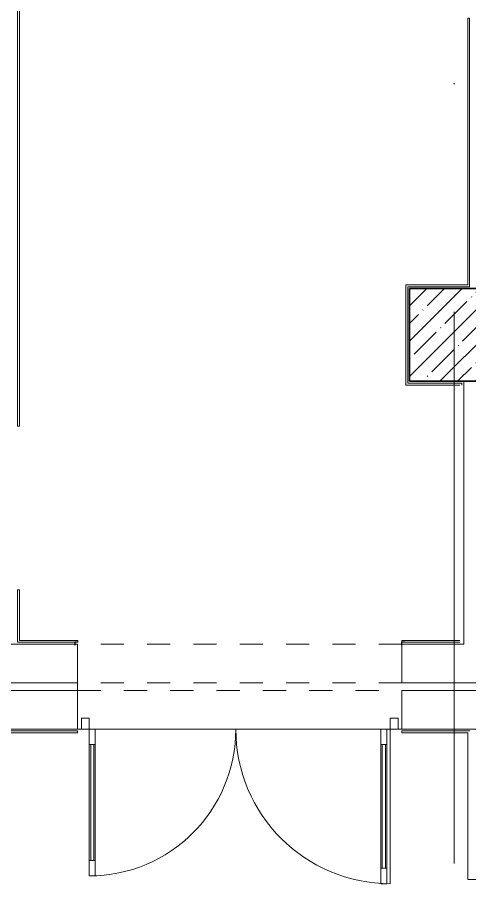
# Model space of a CAD drawing. Header units: millimetres. Extents: x 5993 to 95364, y 94667 to 143522.
# Drawn here: x 45650.4 to 45888.8, y 119513.8 to 119970 of the extents above; entities that cross this region are included whole.
import ezdxf

# ---------------------------------------------------------------- set-up
doc = ezdxf.new("R2010")
doc.units = ezdxf.units.MM
doc.linetypes.add('50_200_ШТРИХ_1Т_ш5_п1_п1_', pattern=[1400, 1000, -200, 0, -200])
doc.linetypes.add('Штрих короткий', pattern=[300, 150, -150])
for name, color, linetype, lineweight in [('0-2', 7, 'Continuous', 9), ('S-GRID-____-OTLN-1', 7, '50_200_ШТРИХ_1Т_ш5_п1_п1_', 9), ('Двери', 7, 'Continuous', 9), ('Несущие колонны', 7, 'Continuous', 9), ('Несущие колонны-1', 7, 'Continuous', 35), ('Обобщенные модели', 7, 'Continuous', 9), ('Перекрытия', 7, 'Continuous', 9), ('Перемычка-1', 7, 'Штрих короткий', 9), ('Стены', 7, 'Continuous', 9), ('Стены-1', 7, 'Continuous', 13), ('Элементы узлов', 7, 'Continuous', 9)]:
    doc.layers.add(name, color=color, linetype=linetype, lineweight=lineweight)

# ---------------------------------------------------------------- blocks, each defined once
blk = doc.blocks.new('Проем_Дверь_Прямоугольный - 2100х2400h_дверные проемы-26809651-АИ2_01_План напольных покрытий и плинтусов 1го этажа _Часть 1_')
at = {"layer": 'Перемычка-1'}
for p, q in [((1050, 125), (-1050, 125)), ((1050, -125), (-1050, -125))]:
    blk.add_line(p, q, dxfattribs=at)
blk = doc.blocks.new('BSC_Колонна _Прямоугольная - 600х600-V97-АИ2_01_План напольных покрытий и плинтусов 1го этажа _Часть 1_')
at = {"layer": 'Несущие колонны'}
h = blk.add_hatch(dxfattribs=at)
h.set_pattern_fill('FP_130', color=256, style=0, pattern_type=2)
h.set_pattern_definition([(45, (-52200, -71900), (-114.04925, 114.04925), []), (45, (-52085.95, -71900), (-114.04925, 114.04925), [201.613, -40.323, 3.353, -36.97])])
h.paths.add_polyline_path([(-300, -300), (300, -300), (300, 300), (-300, 300)], flags=0)
at = {"layer": 'Несущие колонны-1'}
for p, q in [((300, 300), (-300, 300)), ((-300, 300), (-300, -300)), ((300, -300), (300, 300)), ((-300, -300), (300, -300))]:
    blk.add_line(p, q, dxfattribs=at)
blk = doc.blocks.new('Дверь_Витражная_СКБ_2Ст2 - ДВВ_ДАО_СОШ_Коридор_отсек-33467899-АИ2_01_План напольных покрытий и плинтусов 1го этажа _Часть 1_')
at = {"layer": 'Двери'}
for p, q in [((-975, -985), (-975, -35)), ((975, -1035), (975, -35))]:
    blk.add_line(p, q, dxfattribs=at)
for centre, radius, start, end in [((-975, -35), 950, 270, 0), ((975, -35), 1000, 180, 270)]:
    blk.add_arc(centre, radius, start, end, dxfattribs=at)
at = {"layer": 'Элементы узлов'}
for p, q in [((-1025, -35), (-1025, 35)), ((-1025, 35), (-975, 35)), ((-975, 35), (-1025, 35)), ((-1025, 35), (-1025, -35)), ((-975, 35), (-975, -35)), ((-975, -35), (-975, 35)), ((1025, 35), (975, 35)), ((975, 35), (975, -35)), ((1025, 35), (975, 35)), ((975, 35), (975, -35)), ((1025, -35), (1025, 35)), ((1025, -35), (1025, 35)), ((-975, -35), (-1025, -35)), ((-1025, -35), (-975, -35)), ((-935, -35), (-975, -35)), ((-975, -985), (-975, -35)), ((-935, -35), (-975, -35)), ((-975, -35), (-975, -985)), ((-935, -985), (-935, -35)), ((-935, -985), (-935, -35)), ((913, -35), (953, -35)), ((913, -1035), (913, -35)), ((913, -35), (913, -1035)), ((953, -35), (913, -35)), ((953, -1035), (953, -35)), ((953, -1035), (953, -35)), ((975, -35), (1025, -35)), ((975, -35), (1025, -35)), ((-975, -135), (-935, -135)), ((-965, -885), (-965, -135)), ((-945, -885), (-945, -135)), ((953, -135), (913, -135)), ((923, -935), (923, -135)), ((943, -935), (943, -135)), ((-975, -885), (-935, -885)), ((953, -935), (913, -935)), ((-975, -985), (-935, -985)), ((-975, -985), (-935, -985)), ((953, -1035), (913, -1035)), ((913, -1035), (953, -1035))]:
    blk.add_line(p, q, dxfattribs=at)

msp = doc.modelspace()

# ---------------------------------------------------------------- linework, layer by layer
at = {"layer": 'S-GRID-____-OTLN-1', "color": 251, "ltscale": 0.6, "true_color": 0x636466}
msp.add_line((45880.62, 121495.1), (45880.62, 119524.33), dxfattribs=at)
at = {"layer": 'Обобщенные модели'}
for p, q in [((45682.26, 119641.06), (45680.63, 119641.06)), ((45680.63, 119641.06), (45680.63, 119639.43)), ((45680.79, 119639.43), (45680.79, 119640.9)), ((45680.79, 119640.9), (45682.26, 119640.9)), ((45682.26, 119640.9), (45682.26, 119641.06)), ((45854.49, 119641.06), (45852.86, 119641.06)), ((45852.86, 119641.06), (45852.86, 119639.43)), ((45853.03, 119639.43), (45853.03, 119640.9)), ((45853.03, 119640.9), (45854.49, 119640.9)), ((45854.49, 119640.9), (45854.49, 119641.06)), ((45680.63, 119639.43), (45680.79, 119639.43)), ((45852.86, 119639.43), (45853.03, 119639.43))]:
    msp.add_line(p, q, dxfattribs=at)
at = {"layer": 'Перекрытия'}
for p, q in [((45682.1, 119619.57), (45682.1, 119615.5)), ((45682.1, 119595.15), (45853.03, 119595.15))]:
    msp.add_line(p, q, dxfattribs=at)
at = {"layer": 'Стены'}
for p, q in [((45650.51, 119754.69), (45650.51, 120181.36)), ((45651.49, 120182.34), (45651.49, 119754.69)), ((45887.7, 119829.08), (45887.7, 119969.57)), ((45888.68, 119969.57), (45887.7, 119969.57)), ((45888.68, 119969.57), (45888.68, 119828.1)), ((45855.14, 119829.08), (45887.7, 119829.08)), ((45855.14, 119776.34), (45855.14, 119829.08)), ((45888.68, 119828.1), (45856.12, 119828.1)), ((45856.12, 119828.1), (45856.12, 119777.31)), ((45856.12, 119777.31), (45884.61, 119777.31)), ((45884.61, 119776.34), (45884.61, 119777.31)), ((45883.63, 119776.34), (45855.14, 119776.34)), ((45651.49, 119754.69), (45650.51, 119754.69)), ((45650.51, 119640.9), (45650.51, 119668.41)), ((45651.49, 119668.41), (45650.51, 119668.41)), ((45651.49, 119668.41), (45651.49, 119641.87)), ((45680.63, 119640.9), (45650.51, 119640.9)), ((45651.49, 119641.87), (45682.18, 119641.87)), ((45682.18, 119641.87), (45682.18, 119641.05)), ((45853.03, 119641.87), (45883.63, 119641.87)), ((45853.03, 119641.87), (45853.03, 119641.06)), ((45883.63, 119640.9), (45854.49, 119640.9)), ((45548.77, 119594.17), (45682.1, 119594.17)), ((45682.1, 119594.17), (45682.1, 119593.2)), ((45853.03, 119594.17), (45888.84, 119594.17)), ((45853.03, 119594.17), (45853.03, 119593.2)), ((45682.1, 119593.2), (45549.75, 119593.2)), ((45887.86, 119593.2), (45853.03, 119593.2)), ((45887.86, 119515.87), (45887.86, 119593.2)), ((46123.59, 119515.87), (45887.86, 119515.87))]:
    msp.add_line(p, q, dxfattribs=at)
at = {"layer": 'Стены-1'}
for p, q in [((45885.59, 119778.29), (45885.59, 119639.92)), ((45682.1, 119639.92), (45503.03, 119639.92)), ((45682.1, 119619.57), (45682.1, 119639.92)), ((45885.59, 119639.92), (45853.03, 119639.92)), ((45853.03, 119639.92), (45853.03, 119619.57)), ((45503.03, 119619.57), (45682.1, 119619.57)), ((45853.03, 119619.57), (45885.59, 119619.57)), ((45885.59, 119619.57), (45905.93, 119619.57)), ((45682.1, 119615.5), (45547.79, 119615.5)), ((45682.1, 119595.15), (45682.1, 119615.5)), ((45910, 119615.5), (45853.03, 119615.5)), ((45853.03, 119615.5), (45853.03, 119595.15)), ((45547.79, 119595.15), (45682.1, 119595.15)), ((45853.03, 119595.15), (45910, 119595.15))]:
    msp.add_line(p, q, dxfattribs=at)

# ---------------------------------------------------------------- block references
at = {"layer": '0-2', "xscale": 0.08139549610658335, "yscale": 0.08139549610658335, "zscale": 0.08139549610658335}
for name, p in [('BSC_Колонна _Прямоугольная - 600х600-V97-АИ2_01_План напольных покрытий и плинтусов 1го этажа _Часть 1_', (45881.52, 119802.71)), ('Проем_Дверь_Прямоугольный - 2100х2400h_дверные проемы-26809651-АИ2_01_План напольных покрытий и плинтусов 1го этажа _Часть 1_', (45767.56, 119629.74)), ('Дверь_Витражная_СКБ_2Ст2 - ДВВ_ДАО_СОШ_Коридор_отсек-33467899-АИ2_01_План напольных покрытий и плинтусов 1го этажа _Часть 1_', (45767.56, 119598))]:
    msp.add_blockref(name, p, dxfattribs=at)
at = {"layer": '0-2', "xscale": 0.08139549610658335, "yscale": 0.08139549610658335, "zscale": 0.08139549610658335, "rotation": 180}
msp.add_blockref('Проем_Дверь_Прямоугольный - 2100х2400h_дверные проемы-26809651-АИ2_01_План напольных покрытий и плинтусов 1го этажа _Часть 1_', (45767.56, 119605.33), dxfattribs=at)

doc.saveas('drawing.dxf')
